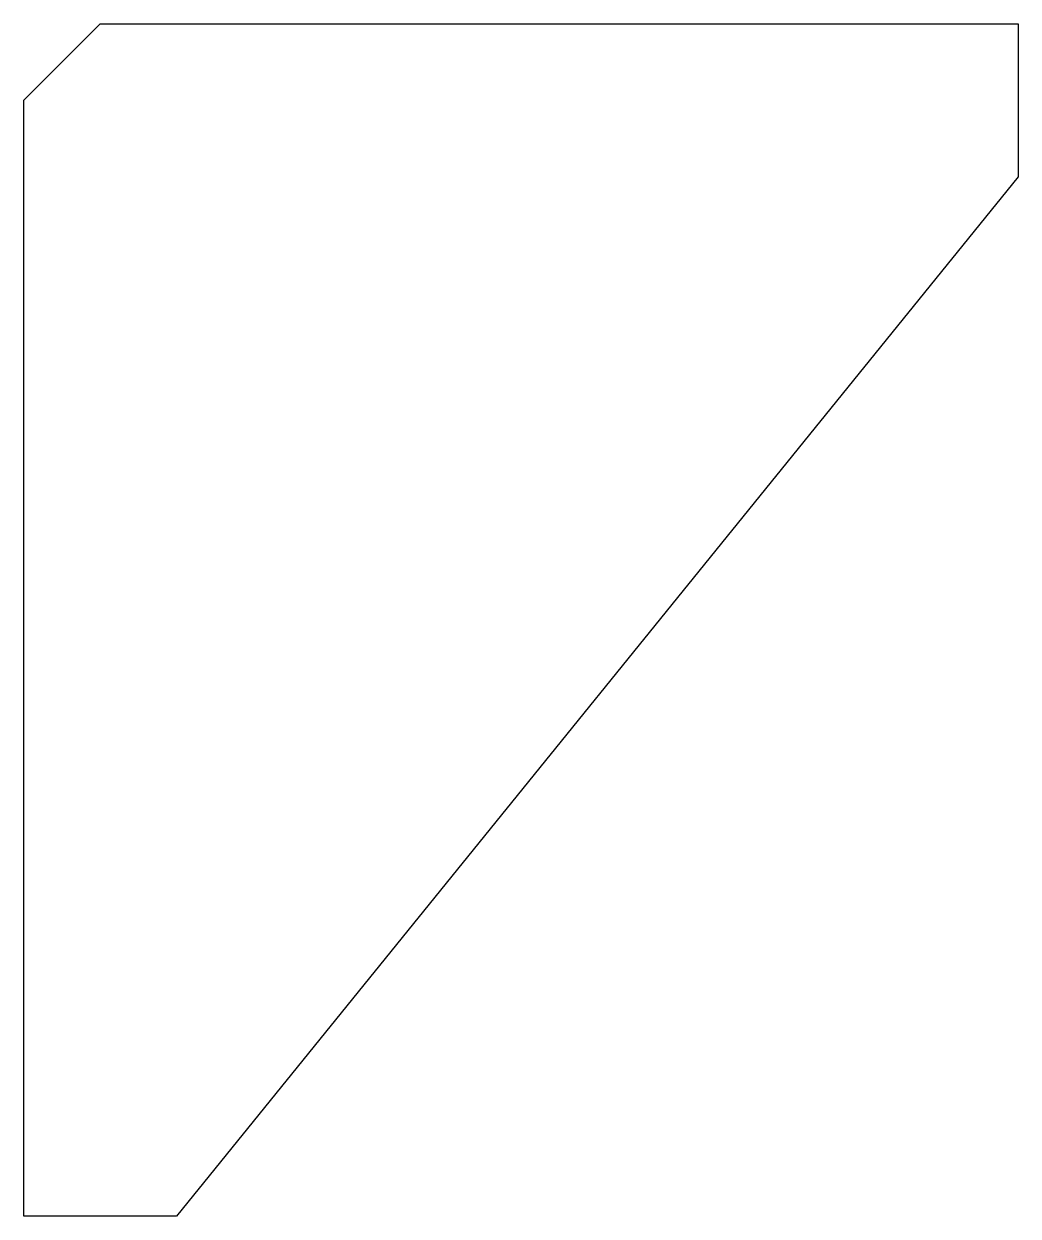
# Model space of a CAD drawing. Header units: millimetres. Extents: x 0 to 130, y -78 to 78.
import ezdxf

# ---------------------------------------------------------------- set-up
doc = ezdxf.new("R2010")
doc.units = ezdxf.units.MM
doc.header["$LTSCALE"] = 10
doc.layers.add('MEMBERS', color=5, linetype='Continuous')

msp = doc.modelspace()

# ---------------------------------------------------------------- linework, layer by layer
at = {"layer": 'MEMBERS', "color": 3, "linetype": 'Continuous'}
for p, q in [((0, 68), (10, 78)), ((10, 78), (130.15, 78)), ((130.15, 78), (130.15, 58)), ((0, -78), (0, 68)), ((130.15, 58), (20, -78)), ((20, -78), (0, -78))]:
    msp.add_line(p, q, dxfattribs=at)

doc.saveas('drawing.dxf')
